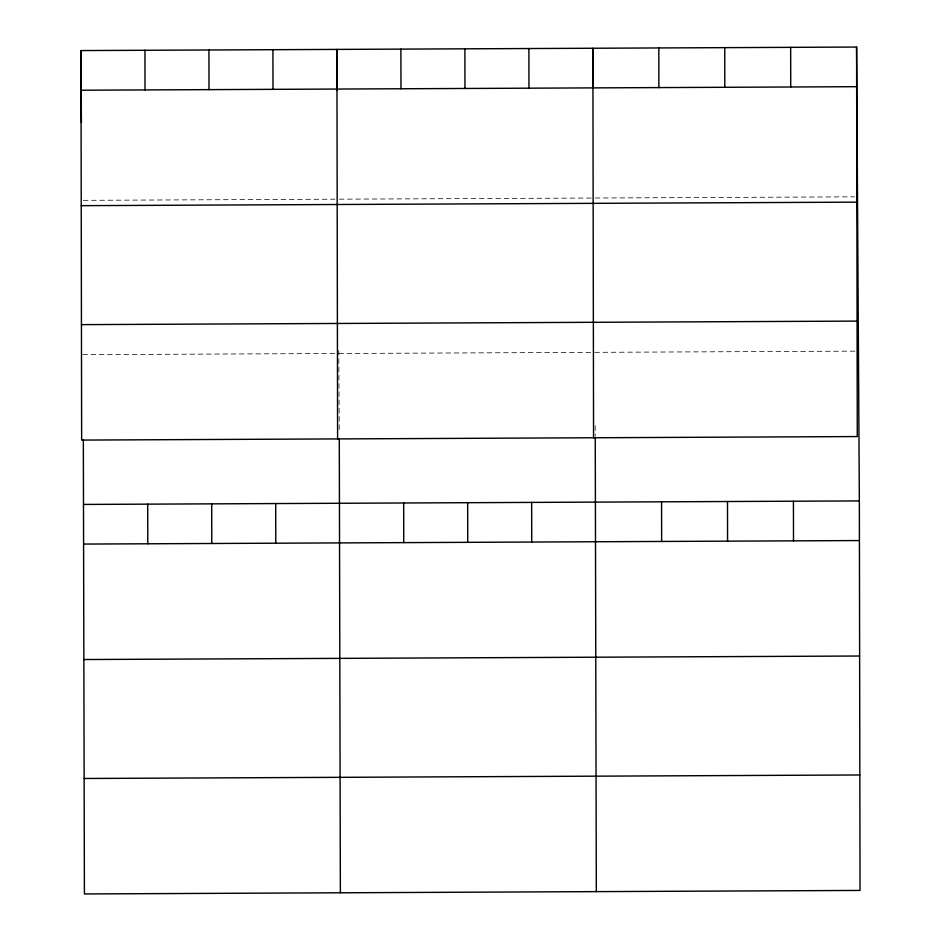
<?xml version="1.0" encoding="UTF-8"?>
<svg xmlns="http://www.w3.org/2000/svg" width="941" height="941" viewBox="0 0 941 941"><rect width="100%" height="100%" fill="white"/><g stroke="black" fill="none" stroke-linecap="round" stroke-linejoin="round"><path stroke-width="0.71" stroke-dasharray="4.71 3.53" d="M83.326 200.339L334.925 199.198M339.289 199.174L592.336 198.033M595.253 198.01L854.581 196.834M82.82 354.663L335.866 353.51M338.772 353.498L591.818 352.346M594.736 352.334L855.522 351.146M595.183 425.755L595.241 436.036M338.76 350.558L339.242 429.849"/><path stroke-width="1.41" d="M856.592 47.05L857.275 436.565L81.644 440.082L80.961 50.567L856.592 47.05L859.356 500.918L860.039 890.433L84.408 893.95L83.337 439.823M81.032 90.218L856.663 86.69M81.232 205.667L856.863 202.15M81.432 324.633L857.075 321.104M83.725 504.435L859.356 500.918M83.796 544.074L859.427 540.557M83.996 659.535L859.627 656.018M84.208 778.489L859.839 774.972M593.112 87.889L592.877 48.25L593.559 437.765M595.253 437.506L596.323 891.621M337.172 90.524L336.913 49.414L337.596 438.929M339.289 438.659L340.371 892.786M80.961 50.567L81.397 122.518M793.428 501.212L793.498 540.852M790.663 47.344L790.734 86.995M727.499 501.506L727.569 541.157M724.735 47.65L724.805 87.29M661.57 501.812L661.641 541.451M658.806 47.944L658.876 87.595M531.653 502.4L531.724 542.04M528.889 48.532L528.96 88.183M467.665 502.694L467.736 542.334M464.901 48.826L464.96 88.466M403.677 502.976L403.748 542.628M400.901 49.12L400.972 88.76M275.701 503.564L275.772 543.204M272.925 49.697L272.996 89.336M211.713 503.858L211.772 543.498M208.937 49.991L209.008 89.63M147.713 504.141L147.784 543.78M144.949 50.285L145.02 89.924"/></g></svg>
